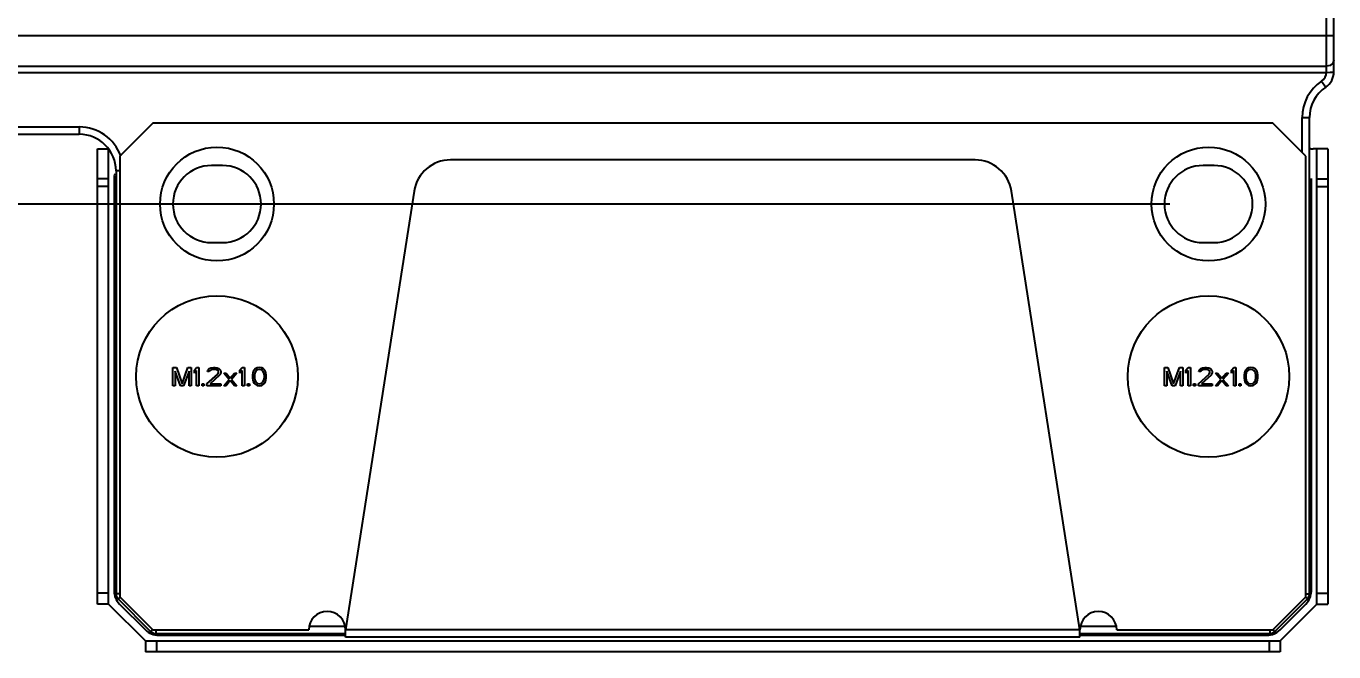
# Model space of a CAD drawing. Header units: millimetres. Extents: x 0 to 841, y 0 to 594.
# Drawn here: x 323.68 to 359.29, y 381.49 to 398.54 of the extents above; entities that cross this region are included whole.
import ezdxf

# ---------------------------------------------------------------- set-up
doc = ezdxf.new("R2010")
doc.units = ezdxf.units.MM
doc.header["$LTSCALE"] = 46.255
doc.layers.get('0').update_dxf_attribs({"linetype": 'CONTINUOUS'})
doc.layers.add('ASSEM_MEM', color=7, linetype='CONTINUOUS')
doc.styles.get("Standard").update_dxf_attribs({"font": 'txt', "width": 0.8})
doc.dimstyles.new('DIMSTYLE_1', dxfattribs={"dimtxt": 2.5, "dimasz": 3, "dimexe": 1.5, "dimexo": 1.2, "dimtad": 1, "dimdsep": 46, "dimtxsty": 'STANDARD', "dimblk": '_FILLED', "dimblk1": '_FILLED', "dimblk2": '_FILLED', "dimcen": 0.09, "dimazin": 2, "dimtp": 0.01, "dimtm": 0.01, "dimtfac": 1, "dimtofl": 0, "dimtmove": 0, "dimatfit": 3, "dimldrblk": '_FILLED', "dimfxl": 1, "dimtolj": 1, "dimarcsym": 0})

# ---------------------------------------------------------------- blocks, each defined once
blk = doc.blocks.new('_FILLED')
at = {"color": 0, "linetype": 'BYBLOCK'}
blk.add_solid([(0, 0), (-1, 0.167), (-1, -0.167)], dxfattribs=at)
blk = doc.blocks.new('*D25')
at = {"color": 7, "linetype": 'CONTINUOUS'}
for p, q in [((75.232, 511.795), (52.781, 511.795)), ((54.281, 511.795), (54.281, 452.745)), ((54.281, 393.695), (54.281, 452.745)), ((354.829, 393.695), (52.781, 393.695))]:
    blk.add_line(p, q, dxfattribs=at)
at = {"color": 7, "linetype": 'CONTINUOUS', "xscale": 3, "yscale": 3, "zscale": 3}
for p, rotation in [((54.281, 511.795), 90), ((54.281, 393.695), 270)]:
    blk.add_blockref('_FILLED', p, dxfattribs=dict(at, rotation=rotation))
at = {"color": 7, "linetype": 'CONTINUOUS', "insert": (51.156, 454.119), "char_height": 2.5, "width": 10, "attachment_point": 2, "rotation": 90, "line_spacing_factor": 0.9}
blk.add_mtext('118.1', dxfattribs=at)

msp = doc.modelspace()

# ---------------------------------------------------------------- linework, layer by layer
at = {"color": 7, "linetype": 'CONTINUOUS'}
for p, q in [((359.092, 397.279), (359.092, 511.495)), ((359.292, 397.295), (359.292, 511.495)), ((76.132, 398.288), (359.292, 398.287)), ((76.332, 397.447), (359.092, 397.447)), ((359.192, 397.469), (359.092, 397.447)), ((76.335, 397.279), (359.091, 397.279)), ((358.959, 397.046), (359.071, 396.88)), ((359.265, 397.287), (359.292, 397.268)), ((358.429, 396.05), (358.629, 396.05)), ((358.429, 395.095), (358.429, 396.05)), ((358.629, 383.078), (358.629, 396.05)), ((144.319, 395.795), (325.129, 395.795)), ((325.129, 395.795), (325.129, 395.595)), ((144.319, 395.595), (325.129, 395.595)), ((326.229, 394.595), (326.129, 394.595)), ((326.129, 394.595), (326.129, 383.078)), ((329.029, 394.745), (328.729, 394.745)), ((356.029, 394.745), (355.729, 394.745)), ((328.729, 392.645), (329.029, 392.645)), ((355.729, 392.645), (356.029, 392.645)), ((326.229, 383.078), (326.129, 383.078)), ((326.238, 382.986), (326.188, 382.936)), ((326.188, 382.936), (327.071, 382.053)), ((357.688, 382.053), (358.571, 382.936)), ((358.521, 382.986), (358.571, 382.936)), ((358.53, 383.078), (358.629, 383.078)), ((327.121, 382.103), (327.071, 382.053)), ((327.212, 382.094), (327.212, 381.995)), ((331.379, 382.195), (332.379, 382.195)), ((352.379, 382.195), (353.379, 382.195)), ((357.546, 382.094), (357.546, 381.995)), ((357.638, 382.103), (357.688, 382.053)), ((327.212, 381.995), (332.379, 381.995)), ((352.379, 381.995), (357.546, 381.995))]:
    msp.add_line(p, q, dxfattribs=at)
for points in [[(359.292, 397.615), (359.265, 397.531), (359.192, 397.469)], [(359.092, 397.279), (359.192, 397.283), (359.265, 397.287)]]:
    msp.add_lwpolyline(points, dxfattribs=at)
for centre, radius, start, end in [((359.629, 396.05), 1.2, 123.9406, 180), ((358.792, 397.295), 0.3, 303.9406, 356.9682), ((358.792, 397.295), 0.5, 303.9406, 360), ((359.629, 396.05), 1, 123.9406, 180), ((325.129, 394.595), 1.2, 19.8539, 90), ((325.129, 394.595), 1, 0, 90), ((328.729, 393.695), 1.05, 90, 270), ((329.029, 393.695), 1.05, 270, 90), ((355.729, 393.695), 1.05, 90, 270), ((356.029, 393.695), 1.05, 270, 90), ((326.329, 383.078), 0.2, 180, 225), ((358.429, 383.078), 0.2, 315, 360), ((327.212, 382.195), 0.2, 225, 270), ((357.546, 382.195), 0.2, 270, 315)]:
    msp.add_arc(centre, radius, start, end, dxfattribs=at)
at = {"layer": 'ASSEM_MEM', "color": 7, "linetype": 'CONTINUOUS'}
for p, q in [((327.129, 395.895), (326.229, 394.995)), ((357.629, 395.895), (327.129, 395.895)), ((358.529, 394.995), (357.629, 395.895)), ((325.629, 395.195), (325.929, 395.195)), ((325.629, 382.795), (325.629, 395.195)), ((325.929, 382.795), (325.929, 395.195)), ((326.229, 394.995), (326.229, 382.995)), ((358.529, 382.995), (358.529, 394.995)), ((358.829, 395.195), (358.729, 395.195)), ((359.129, 395.195), (358.829, 395.195)), ((358.829, 382.795), (358.829, 395.195)), ((359.129, 395.195), (359.129, 382.795)), ((349.523, 394.895), (335.235, 394.895)), ((325.929, 394.383), (325.629, 394.383)), ((326.079, 394.388), (326.079, 383.152)), ((358.679, 383.152), (358.679, 394.388)), ((358.829, 394.383), (359.129, 394.383)), ((325.929, 394.17), (325.629, 394.17)), ((334.247, 394.049), (332.379, 382.095)), ((352.379, 382.095), (350.511, 394.049)), ((358.829, 394.17), (359.129, 394.17)), ((325.929, 383.095), (325.629, 383.095)), ((326.229, 382.995), (327.129, 382.095)), ((357.629, 382.095), (358.529, 382.995)), ((358.829, 383.095), (359.129, 383.095)), ((325.929, 382.795), (325.629, 382.795)), ((325.929, 382.795), (326.929, 381.795)), ((326.226, 382.798), (326.933, 382.091)), ((357.826, 382.091), (358.533, 382.798)), ((357.829, 381.795), (358.829, 382.795)), ((358.829, 382.795), (359.129, 382.795)), ((327.129, 382.095), (331.379, 382.095)), ((352.379, 382.095), (332.379, 382.095)), ((332.379, 381.895), (332.379, 382.095)), ((352.379, 381.895), (352.379, 382.095)), ((353.379, 382.095), (357.629, 382.095)), ((326.929, 381.795), (357.829, 381.795)), ((326.929, 381.795), (326.929, 381.495)), ((327.229, 381.795), (327.229, 381.495)), ((327.286, 381.945), (332.379, 381.945)), ((352.379, 381.895), (332.379, 381.895)), ((352.379, 381.945), (357.472, 381.945)), ((357.529, 381.795), (357.529, 381.495)), ((357.829, 381.795), (357.829, 381.495)), ((357.829, 381.495), (326.929, 381.495))]:
    msp.add_line(p, q, dxfattribs=at)
at = {"layer": 'ASSEM_MEM', "color": 40, "linetype": 'CONTINUOUS'}
for p, q in [((327.679, 389.245), (327.773, 389.245)), ((327.679, 388.745), (327.679, 389.245)), ((327.773, 389.245), (327.929, 388.798)), ((327.929, 388.798), (328.086, 389.245)), ((328.086, 389.245), (328.179, 389.245)), ((328.179, 389.245), (328.179, 388.745)), ((328.263, 389.17), (328.325, 389.245)), ((328.325, 389.245), (328.388, 389.245)), ((328.388, 389.245), (328.388, 388.745)), ((328.627, 389.17), (328.669, 389.213)), ((328.669, 389.213), (328.711, 389.234)), ((328.711, 389.234), (328.783, 389.245)), ((328.783, 389.245), (328.825, 389.245)), ((328.825, 389.245), (328.888, 389.234)), ((328.888, 389.234), (328.929, 389.213)), ((328.929, 389.213), (328.971, 389.17)), ((329.502, 389.17), (329.565, 389.245)), ((329.565, 389.245), (329.627, 389.245)), ((329.627, 389.245), (329.627, 388.745)), ((329.971, 389.234), (329.919, 389.202)), ((330.033, 389.245), (329.971, 389.234)), ((330.096, 389.234), (330.033, 389.245)), ((330.148, 389.202), (330.096, 389.234)), ((354.679, 389.245), (354.773, 389.245)), ((354.679, 388.745), (354.679, 389.245)), ((354.773, 389.245), (354.929, 388.798)), ((354.929, 388.798), (355.086, 389.245)), ((355.086, 389.245), (355.179, 389.245)), ((355.179, 389.245), (355.179, 388.745)), ((355.263, 389.17), (355.325, 389.245)), ((355.325, 389.245), (355.388, 389.245)), ((355.388, 389.245), (355.388, 388.745)), ((355.627, 389.17), (355.669, 389.213)), ((355.669, 389.213), (355.711, 389.234)), ((355.711, 389.234), (355.783, 389.245)), ((355.783, 389.245), (355.825, 389.245)), ((355.825, 389.245), (355.888, 389.234)), ((355.888, 389.234), (355.929, 389.213)), ((355.929, 389.213), (355.971, 389.17)), ((356.502, 389.17), (356.565, 389.245)), ((356.565, 389.245), (356.627, 389.245)), ((356.627, 389.245), (356.627, 388.745)), ((356.971, 389.234), (356.919, 389.202)), ((357.033, 389.245), (356.971, 389.234)), ((357.096, 389.234), (357.033, 389.245)), ((357.148, 389.202), (357.096, 389.234)), ((327.888, 388.745), (327.742, 389.138)), ((327.742, 389.138), (327.742, 388.745)), ((328.117, 389.138), (327.971, 388.745)), ((328.117, 388.745), (328.117, 389.138)), ((328.263, 389.085), (328.263, 389.17)), ((328.325, 389.16), (328.263, 389.085)), ((328.325, 388.745), (328.325, 389.16)), ((328.606, 388.798), (328.898, 389.064)), ((328.617, 389.128), (328.627, 389.17)), ((328.669, 389.128), (328.617, 389.128)), ((328.69, 389.16), (328.669, 389.128)), ((328.721, 389.181), (328.69, 389.16)), ((328.95, 389.032), (328.69, 388.798)), ((328.773, 389.191), (328.721, 389.181)), ((328.815, 389.191), (328.773, 389.191)), ((328.867, 389.181), (328.815, 389.191)), ((328.898, 389.16), (328.867, 389.181)), ((328.919, 389.128), (328.898, 389.16)), ((328.898, 389.064), (328.919, 389.106)), ((328.919, 389.106), (328.919, 389.128)), ((328.971, 389.064), (328.95, 389.032)), ((328.971, 389.17), (328.981, 389.128)), ((328.981, 389.106), (328.971, 389.064)), ((328.981, 389.128), (328.981, 389.106)), ((329.065, 389.085), (329.127, 389.085)), ((329.211, 388.915), (329.065, 389.085)), ((329.065, 388.745), (329.211, 388.915)), ((329.127, 389.085), (329.242, 388.947)), ((329.242, 388.883), (329.127, 388.745)), ((329.242, 388.947), (329.356, 389.085)), ((329.356, 388.745), (329.242, 388.883)), ((329.419, 389.085), (329.273, 388.915)), ((329.273, 388.915), (329.419, 388.745)), ((329.356, 389.085), (329.419, 389.085)), ((329.502, 389.085), (329.502, 389.17)), ((329.565, 389.16), (329.502, 389.085)), ((329.565, 388.745), (329.565, 389.16)), ((329.856, 389.096), (329.846, 389.043)), ((329.846, 389.043), (329.846, 388.947)), ((329.846, 388.947), (329.856, 388.894)), ((329.867, 389.128), (329.856, 389.096)), ((329.856, 388.894), (329.867, 388.862)), ((329.888, 389.17), (329.867, 389.128)), ((329.867, 388.862), (329.888, 388.819)), ((329.919, 389.202), (329.888, 389.17)), ((329.908, 389.096), (329.898, 389.032)), ((329.898, 389.032), (329.898, 388.957)), ((329.898, 388.957), (329.908, 388.894)), ((329.95, 389.16), (329.908, 389.096)), ((329.908, 388.894), (329.95, 388.83)), ((329.981, 389.181), (329.95, 389.16)), ((330.033, 389.191), (329.981, 389.181)), ((330.086, 389.181), (330.033, 389.191)), ((330.117, 389.16), (330.086, 389.181)), ((330.158, 389.096), (330.117, 389.16)), ((330.117, 388.83), (330.158, 388.894)), ((330.179, 389.17), (330.148, 389.202)), ((330.169, 389.032), (330.158, 389.096)), ((330.158, 388.894), (330.169, 388.957)), ((330.169, 388.957), (330.169, 389.032)), ((330.2, 389.128), (330.179, 389.17)), ((330.179, 388.819), (330.2, 388.862)), ((330.211, 389.096), (330.2, 389.128)), ((330.2, 388.862), (330.211, 388.894)), ((330.221, 389.043), (330.211, 389.096)), ((330.211, 388.894), (330.221, 388.947)), ((330.221, 388.947), (330.221, 389.043)), ((354.888, 388.745), (354.742, 389.138)), ((354.742, 389.138), (354.742, 388.745)), ((355.117, 389.138), (354.971, 388.745)), ((355.117, 388.745), (355.117, 389.138)), ((355.263, 389.085), (355.263, 389.17)), ((355.325, 389.16), (355.263, 389.085)), ((355.325, 388.745), (355.325, 389.16)), ((355.606, 388.798), (355.898, 389.064)), ((355.617, 389.128), (355.627, 389.17)), ((355.669, 389.128), (355.617, 389.128)), ((355.69, 389.16), (355.669, 389.128)), ((355.721, 389.181), (355.69, 389.16)), ((355.95, 389.032), (355.69, 388.798)), ((355.773, 389.191), (355.721, 389.181)), ((355.815, 389.191), (355.773, 389.191)), ((355.867, 389.181), (355.815, 389.191)), ((355.898, 389.16), (355.867, 389.181)), ((355.919, 389.128), (355.898, 389.16)), ((355.898, 389.064), (355.919, 389.106)), ((355.919, 389.106), (355.919, 389.128)), ((355.971, 389.064), (355.95, 389.032)), ((355.971, 389.17), (355.981, 389.128)), ((355.981, 389.106), (355.971, 389.064)), ((355.981, 389.128), (355.981, 389.106)), ((356.065, 389.085), (356.127, 389.085)), ((356.211, 388.915), (356.065, 389.085)), ((356.065, 388.745), (356.211, 388.915)), ((356.127, 389.085), (356.242, 388.947)), ((356.242, 388.883), (356.127, 388.745)), ((356.242, 388.947), (356.356, 389.085)), ((356.356, 388.745), (356.242, 388.883)), ((356.419, 389.085), (356.273, 388.915)), ((356.273, 388.915), (356.419, 388.745)), ((356.356, 389.085), (356.419, 389.085)), ((356.502, 389.085), (356.502, 389.17)), ((356.565, 389.16), (356.502, 389.085)), ((356.565, 388.745), (356.565, 389.16)), ((356.856, 389.096), (356.846, 389.043)), ((356.846, 389.043), (356.846, 388.947)), ((356.846, 388.947), (356.856, 388.894)), ((356.867, 389.128), (356.856, 389.096)), ((356.856, 388.894), (356.867, 388.862)), ((356.888, 389.17), (356.867, 389.128)), ((356.867, 388.862), (356.888, 388.819)), ((356.919, 389.202), (356.888, 389.17)), ((356.908, 389.096), (356.898, 389.032)), ((356.898, 389.032), (356.898, 388.957)), ((356.898, 388.957), (356.908, 388.894)), ((356.95, 389.16), (356.908, 389.096)), ((356.908, 388.894), (356.95, 388.83)), ((356.981, 389.181), (356.95, 389.16)), ((357.033, 389.191), (356.981, 389.181)), ((357.086, 389.181), (357.033, 389.191)), ((357.117, 389.16), (357.086, 389.181)), ((357.158, 389.096), (357.117, 389.16)), ((357.117, 388.83), (357.158, 388.894)), ((357.179, 389.17), (357.148, 389.202)), ((357.169, 389.032), (357.158, 389.096)), ((357.158, 388.894), (357.169, 388.957)), ((357.169, 388.957), (357.169, 389.032)), ((357.2, 389.128), (357.179, 389.17)), ((357.179, 388.819), (357.2, 388.862)), ((357.211, 389.096), (357.2, 389.128)), ((357.2, 388.862), (357.211, 388.894)), ((357.221, 389.043), (357.211, 389.096)), ((357.211, 388.894), (357.221, 388.947)), ((357.221, 388.947), (357.221, 389.043)), ((327.742, 388.745), (327.679, 388.745)), ((327.971, 388.745), (327.888, 388.745)), ((328.179, 388.745), (328.117, 388.745)), ((328.388, 388.745), (328.325, 388.745)), ((328.471, 388.798), (328.523, 388.798)), ((328.471, 388.745), (328.471, 388.798)), ((328.523, 388.745), (328.471, 388.745)), ((328.523, 388.798), (328.523, 388.745)), ((328.606, 388.745), (328.606, 388.798)), ((328.981, 388.745), (328.606, 388.745)), ((328.69, 388.798), (328.981, 388.798)), ((328.981, 388.798), (328.981, 388.745)), ((329.127, 388.745), (329.065, 388.745)), ((329.419, 388.745), (329.356, 388.745)), ((329.627, 388.745), (329.565, 388.745)), ((329.711, 388.798), (329.763, 388.798)), ((329.711, 388.745), (329.711, 388.798)), ((329.763, 388.745), (329.711, 388.745)), ((329.763, 388.798), (329.763, 388.745)), ((329.888, 388.819), (329.919, 388.787)), ((329.919, 388.787), (329.971, 388.755)), ((329.95, 388.83), (329.981, 388.809)), ((329.971, 388.755), (330.033, 388.745)), ((329.981, 388.809), (330.033, 388.798)), ((330.033, 388.798), (330.086, 388.809)), ((330.033, 388.745), (330.096, 388.755)), ((330.086, 388.809), (330.117, 388.83)), ((330.096, 388.755), (330.148, 388.787)), ((330.148, 388.787), (330.179, 388.819)), ((354.742, 388.745), (354.679, 388.745)), ((354.971, 388.745), (354.888, 388.745)), ((355.179, 388.745), (355.117, 388.745)), ((355.388, 388.745), (355.325, 388.745)), ((355.471, 388.798), (355.523, 388.798)), ((355.471, 388.745), (355.471, 388.798)), ((355.523, 388.745), (355.471, 388.745)), ((355.523, 388.798), (355.523, 388.745)), ((355.606, 388.745), (355.606, 388.798)), ((355.981, 388.745), (355.606, 388.745)), ((355.69, 388.798), (355.981, 388.798)), ((355.981, 388.798), (355.981, 388.745)), ((356.127, 388.745), (356.065, 388.745)), ((356.419, 388.745), (356.356, 388.745)), ((356.627, 388.745), (356.565, 388.745)), ((356.711, 388.798), (356.763, 388.798)), ((356.711, 388.745), (356.711, 388.798)), ((356.763, 388.745), (356.711, 388.745)), ((356.763, 388.798), (356.763, 388.745)), ((356.888, 388.819), (356.919, 388.787)), ((356.919, 388.787), (356.971, 388.755)), ((356.95, 388.83), (356.981, 388.809)), ((356.971, 388.755), (357.033, 388.745)), ((356.981, 388.809), (357.033, 388.798)), ((357.033, 388.798), (357.086, 388.809)), ((357.033, 388.745), (357.096, 388.755)), ((357.086, 388.809), (357.117, 388.83)), ((357.096, 388.755), (357.148, 388.787)), ((357.148, 388.787), (357.179, 388.819))]:
    msp.add_line(p, q, dxfattribs=at)
at = {"layer": 'ASSEM_MEM', "color": 7, "linetype": 'CONTINUOUS'}
for centre, radius in [((328.879, 393.695), 1.55), ((355.879, 393.695), 1.55), ((328.879, 388.995), 2.2), ((355.879, 388.995), 2.2)]:
    msp.add_circle(centre, radius, dxfattribs=at)
for centre, radius, start, end in [((358.729, 395.495), 0.3, 250.4494, 270), ((335.235, 393.895), 1, 90, 171.1193), ((349.523, 393.895), 1, 8.8807, 90), ((326.579, 394.388), 0.5, 165, 180), ((326.579, 383.152), 0.5, 180, 225), ((358.179, 383.152), 0.5, 315, 360), ((331.879, 382.095), 0.5, 0, 180), ((352.879, 382.095), 0.5, 0, 180), ((327.286, 382.445), 0.5, 225, 270), ((357.472, 382.445), 0.5, 270, 315)]:
    msp.add_arc(centre, radius, start, end, dxfattribs=at)

# ---------------------------------------------------------------- dimensions: what is measured, and where the dimension line sits
at = {"color": 7, "linetype": 'CONTINUOUS'}
dim = msp.add_linear_dim(base=(54.281, 393.695), p1=(76.432, 511.795), p2=(356.029, 393.695), angle=270, dimstyle='DIMSTYLE_1', dxfattribs=at)
dim.commit()
dim.dimension.update_dxf_attribs({"geometry": '*D25', "text_midpoint": (54.281, 454.119), "dimtype": 160})

doc.saveas('drawing.dxf')
